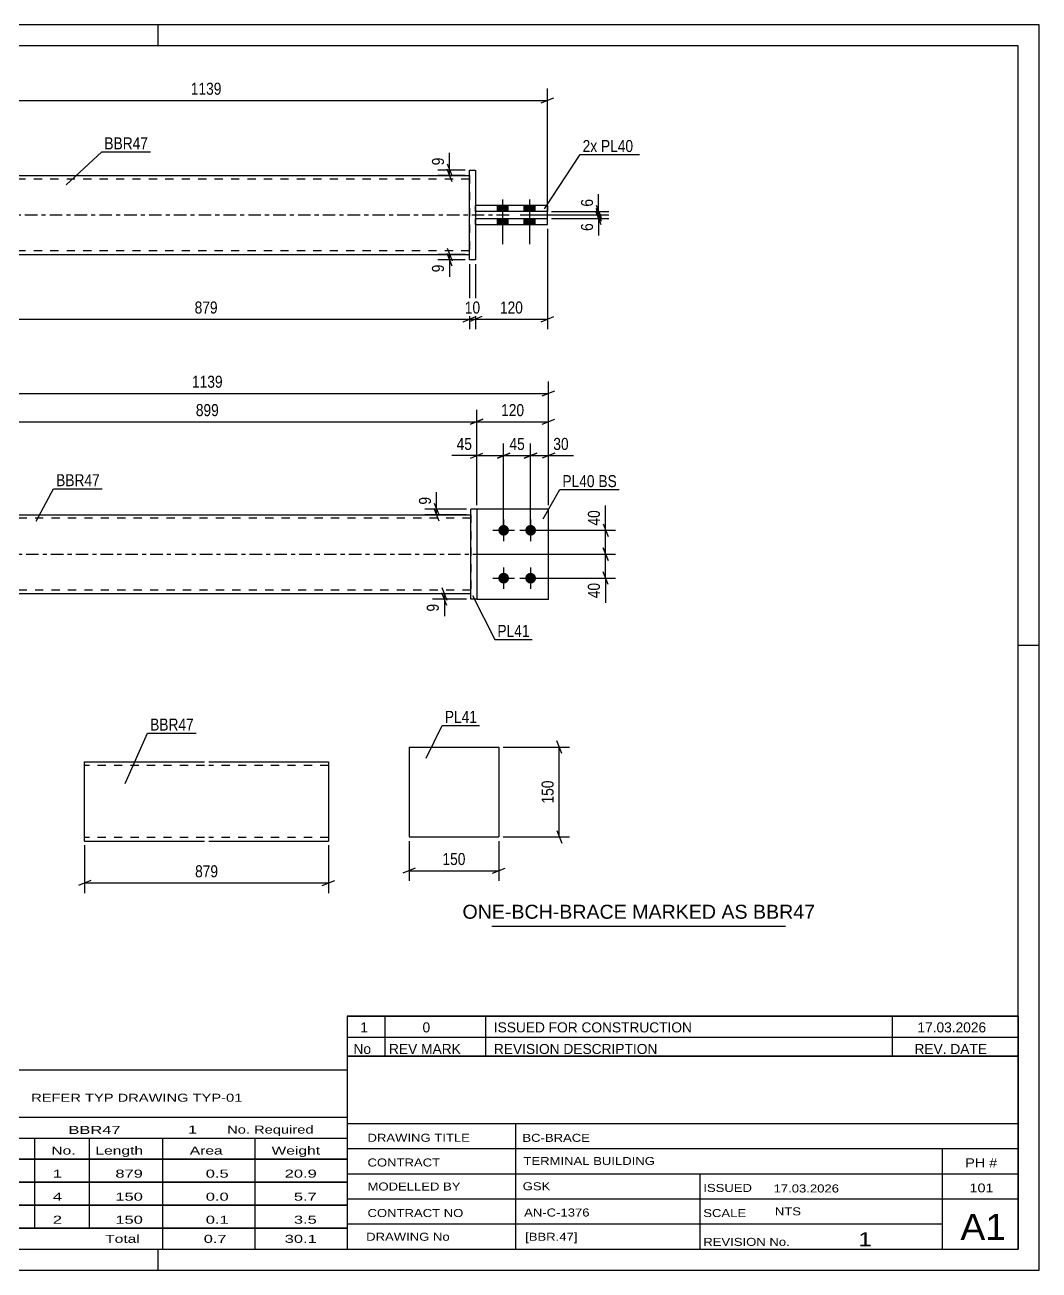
# Model space of a CAD drawing. Header units: millimetres. Extents: x 0 to 420, y 0 to 297.
# Drawn here: x 178.2 to 420, y 0 to 297 of the extents above; entities that cross this region are included whole.
import ezdxf

# ---------------------------------------------------------------- set-up
doc = ezdxf.new("R2010")
doc.units = ezdxf.units.MM
doc.linetypes.add('DXK_LINE_DOT2', pattern=[3.9198, 1.9599, -1.9599])
doc.linetypes.add('DXK_LINE_DOT3', pattern=[5.9187, 2.979, -0.9799, 0.9799, -0.9799])
doc.styles.add('Arial', font='ARIAL.TTF', dxfattribs={"height": 0.2})
doc.styles.add('Arial Narrow', font='ARIALN.TTF', dxfattribs={"height": 0.2})

# ---------------------------------------------------------------- blocks, each defined once
blk = doc.blocks.new('Unknown-581633379-1163')
at = {"color": 5, "linetype": 'Continuous'}
for p, q in [((420, 297), (0, 297)), ((210, 292), (210, 297)), ((420, 0), (420, 297)), ((415, 292), (5, 292)), ((415, 5), (415, 292)), ((420, 149), (415, 149)), ((5, 5), (415, 5)), ((210, 0), (210, 5)), ((0, 0), (420, 0))]:
    blk.add_line(p, q, dxfattribs=at)
blk = doc.blocks.new('Part-581633379-1810 - 1791')
at = {"color": 2, "linetype": 'Continuous'}
for p, q in [((158.9, 180.17), (284.48, 180.17)), ((284.48, 161.32), (158.9, 161.32))]:
    blk.add_line(p, q, dxfattribs=at)
at = {"color": 7, "linetype": 'DXK_LINE_DOT2'}
for p, q in [((158.9, 161.32), (158.9, 180.17)), ((284.48, 179.32), (158.9, 179.32)), ((284.48, 180.17), (284.48, 161.32)), ((284.48, 162.17), (158.9, 162.17))]:
    blk.add_line(p, q, dxfattribs=at)
at = {"color": 7, "linetype": 'DXK_LINE_DOT3'}
blk.add_line((148.9, 170.74), (294.48, 170.74), dxfattribs=at)
blk = doc.blocks.new('Part-581633379-1798 - 1791')
at = {"color": 7, "linetype": 'DXK_LINE_DOT2'}
for p, q in [((303.05, 181.46), (285.91, 181.46)), ((285.91, 181.46), (285.91, 160.03)), ((303.05, 160.03), (303.05, 181.46)), ((285.91, 160.03), (303.05, 160.03))]:
    blk.add_line(p, q, dxfattribs=at)
blk = doc.blocks.new('Part-581633379-1815 - 1791')
at = {"color": 2, "linetype": 'Continuous'}
for p, q in [((303.05, 181.46), (285.91, 181.46)), ((303.05, 160.03), (303.05, 181.46)), ((285.91, 160.03), (303.05, 160.03))]:
    blk.add_line(p, q, dxfattribs=at)
at = {"color": 7, "linetype": 'DXK_LINE_DOT2'}
blk.add_line((285.91, 181.46), (285.91, 160.03), dxfattribs=at)
blk = doc.blocks.new('Bolt-581633379-1800 - 1791')
at = {"linetype": 'Continuous'}
for points in [[(292.34, 177.74, -1), (292.34, 175.17, -1)], [(298.77, 177.74, -1), (298.77, 175.17, -1)], [(292.34, 166.32, -1), (292.34, 163.74, -1)], [(298.77, 166.32, -1), (298.77, 163.74, -1)]]:
    blk.add_hatch(color=1, dxfattribs=at).paths.add_polyline_path(points)
at = {"color": 1, "linetype": 'Continuous'}
for p, q in [((292.34, 179.03), (292.34, 173.89)), ((298.77, 179.03), (298.77, 173.89)), ((289.77, 176.46), (294.91, 176.46)), ((296.19, 176.46), (301.34, 176.46)), ((292.34, 167.6), (292.34, 162.46)), ((298.77, 167.6), (298.77, 162.46)), ((289.77, 165.03), (294.91, 165.03)), ((296.19, 165.03), (301.34, 165.03))]:
    blk.add_line(p, q, dxfattribs=at)
blk = doc.blocks.new('Part-581633379-1835 - 1791')
at = {"color": 2, "linetype": 'Continuous'}
for p, q in [((285.91, 181.46), (284.48, 181.46)), ((284.48, 160.03), (284.48, 181.46)), ((285.91, 181.46), (285.91, 160.03)), ((285.91, 160.03), (284.48, 160.03))]:
    blk.add_line(p, q, dxfattribs=at)
blk = doc.blocks.new('Part-581633379-2156 - 2128')
at = {"color": 2, "linetype": 'Continuous'}
for p, q in [((158.61, 261.1), (284.19, 261.1)), ((158.61, 242.24), (284.19, 242.24))]:
    blk.add_line(p, q, dxfattribs=at)
at = {"color": 7, "linetype": 'DXK_LINE_DOT2'}
for p, q in [((158.61, 261.1), (158.61, 242.24)), ((284.19, 260.24), (158.61, 260.24)), ((284.19, 261.1), (284.19, 242.24)), ((284.19, 243.1), (158.61, 243.1))]:
    blk.add_line(p, q, dxfattribs=at)
at = {"color": 7, "linetype": 'DXK_LINE_DOT3'}
blk.add_line((148.61, 251.67), (294.19, 251.67), dxfattribs=at)
blk = doc.blocks.new('Part-581633379-2134 - 2128')
at = {"color": 2, "linetype": 'Continuous'}
for p, q in [((285.62, 249.39), (285.62, 250.81)), ((285.62, 250.81), (302.77, 250.81)), ((302.77, 249.39), (302.77, 250.81)), ((285.62, 249.39), (302.77, 249.39))]:
    blk.add_line(p, q, dxfattribs=at)
blk = doc.blocks.new('Part-581633379-2139 - 2128')
at = {"color": 2, "linetype": 'Continuous'}
for p, q in [((302.77, 253.96), (285.62, 253.96)), ((285.62, 252.53), (285.62, 253.96)), ((302.77, 252.53), (285.62, 252.53)), ((302.77, 253.96), (302.77, 252.53))]:
    blk.add_line(p, q, dxfattribs=at)
blk = doc.blocks.new('Part-581633379-2151 - 2128')
at = {"color": 2, "linetype": 'Continuous'}
for p, q in [((284.19, 240.96), (284.19, 262.39)), ((284.19, 262.39), (285.62, 262.39)), ((285.62, 262.39), (285.62, 240.96)), ((285.62, 240.96), (284.19, 240.96))]:
    blk.add_line(p, q, dxfattribs=at)
blk = doc.blocks.new('Bolt-581633379-2157 - 2128')
at = {"linetype": 'Continuous'}
for points in [[(293.34, 253.96), (290.77, 253.96), (290.77, 252.53), (293.34, 252.53)], [(293.34, 253.96), (290.77, 253.96), (290.77, 252.53), (293.34, 252.53)], [(299.77, 253.96), (297.19, 253.96), (297.19, 252.53), (299.77, 252.53)], [(299.77, 253.96), (297.19, 253.96), (297.19, 252.53), (299.77, 252.53)], [(293.34, 250.81), (290.77, 250.81), (290.77, 249.39), (293.34, 249.39)], [(293.34, 250.81), (290.77, 250.81), (290.77, 249.39), (293.34, 249.39)], [(299.77, 250.81), (297.19, 250.81), (297.19, 249.39), (299.77, 249.39)], [(299.77, 250.81), (297.19, 250.81), (297.19, 249.39), (299.77, 249.39)]]:
    blk.add_hatch(color=1, dxfattribs=at).paths.add_polyline_path(points)
at = {"color": 1, "linetype": 'Continuous'}
for p, q in [((290.77, 253.96), (290.77, 252.53)), ((290.77, 253.96), (290.77, 252.53)), ((292.05, 255.39), (292.05, 244.67)), ((292.05, 255.39), (292.05, 244.67)), ((293.34, 253.96), (293.34, 252.53)), ((293.34, 253.96), (293.34, 252.53)), ((297.19, 253.96), (297.19, 252.53)), ((297.19, 253.96), (297.19, 252.53)), ((298.48, 255.39), (298.48, 244.67)), ((298.48, 255.39), (298.48, 244.67)), ((299.77, 253.96), (299.77, 252.53)), ((299.77, 253.96), (299.77, 252.53)), ((290.77, 250.81), (290.77, 249.39)), ((290.77, 250.81), (290.77, 249.39)), ((293.34, 250.81), (293.34, 249.39)), ((293.34, 250.81), (293.34, 249.39)), ((297.19, 250.81), (297.19, 249.39)), ((297.19, 250.81), (297.19, 249.39)), ((299.77, 250.81), (299.77, 249.39)), ((299.77, 250.81), (299.77, 249.39))]:
    blk.add_line(p, q, dxfattribs=at)
blk = doc.blocks.new('Part-581633379-1390 - 1374')
at = {"color": 2, "linetype": 'Continuous'}
for p, q in [((269.78, 124.75), (269.78, 103.32)), ((269.78, 124.75), (291.21, 124.75)), ((291.21, 124.75), (291.21, 103.32)), ((269.78, 103.32), (291.21, 103.32))]:
    blk.add_line(p, q, dxfattribs=at)
blk = doc.blocks.new('Part-581633379-1273 - 1255')
at = {"color": 2, "linetype": 'Continuous'}
for p, q in [((192.44, 104.05), (192.44, 121.2)), ((192.44, 121.2), (221.01, 121.2)), ((222.01, 121.2), (250.58, 121.2)), ((250.58, 121.2), (250.58, 102.34)), ((192.44, 102.84), (192.44, 104.05)), ((192.44, 102.47), (192.44, 102.84)), ((192.44, 102.34), (192.44, 102.47)), ((192.44, 102.34), (221.01, 102.34)), ((222.01, 102.34), (250.58, 102.34))]:
    blk.add_line(p, q, dxfattribs=at)
at = {"color": 7, "linetype": 'DXK_LINE_DOT2'}
for p, q in [((221.01, 120.34), (192.44, 120.34)), ((250.58, 120.34), (222.01, 120.34)), ((192.44, 103.4), (192.44, 104.05)), ((192.44, 102.84), (192.44, 103.72)), ((192.44, 103.2), (192.44, 103.26)), ((192.44, 103.2), (192.44, 103.26)), ((221.01, 103.2), (192.44, 103.2)), ((250.58, 103.2), (222.01, 103.2)), ((250.58, 103.2), (250.58, 103.26))]:
    blk.add_line(p, q, dxfattribs=at)
blk = doc.blocks.new('StraightDimension-581633379-2023 - 1791')
at = {"color": 7, "linetype": 'Continuous'}
for p, q in [((140.32, 182.46), (140.32, 211.96)), ((303.05, 182.46), (303.05, 211.96)), ((141.82, 209.71), (138.82, 208.51)), ((140.32, 209.11), (303.05, 209.11)), ((301.55, 208.51), (304.55, 209.71))]:
    blk.add_line(p, q, dxfattribs=at)
at = {"color": 0}
blk.add_wipeout([(225.94, 209.86), (225.94, 214.06), (217.43, 214.06), (217.43, 209.86)], dxfattribs=at)
at = {"color": 3, "style": 'Arial Narrow'}
blk.add_text('1139', height=2.863, dxfattribs=at).set_placement((218.03, 210.46))
blk = doc.blocks.new('StraightDimension-581633379-1842 - 1791')
at = {"color": 7, "linetype": 'Continuous'}
for p, q in [((283.48, 181.46), (273.51, 181.46)), ((275.76, 182.96), (276.96, 179.96)), ((276.96, 178.67), (275.76, 181.67)), ((276.36, 180.17), (276.36, 181.46)), ((283.48, 180.17), (273.51, 180.17))]:
    blk.add_line(p, q, dxfattribs=at)
at = {"color": 0}
blk.add_wipeout([(275.61, 185.01), (271.41, 185.01), (271.41, 181.98), (275.61, 181.98)], dxfattribs=at)
at = {"color": 7, "linetype": 'Continuous'}
blk.add_line((276.36, 181.46), (276.36, 185.54), dxfattribs=at)
blk.add_line((276.36, 181.46), (276.36, 185.54), dxfattribs=at)
at = {"color": 3, "style": 'Arial Narrow'}
blk.add_text('9', height=2.86, rotation=90.0002, dxfattribs=at).set_placement((275.01, 182.58))
blk = doc.blocks.new('StraightDimension-581633379-2043 - 1791')
at = {"color": 7, "linetype": 'Continuous'}
for p, q in [((285.91, 182.46), (285.91, 197.12)), ((292.34, 177.46), (292.34, 197.12)), ((284.41, 193.67), (287.41, 194.87)), ((285.91, 194.27), (292.34, 194.27)), ((293.84, 194.87), (290.84, 193.67))]:
    blk.add_line(p, q, dxfattribs=at)
at = {"color": 0}
blk.add_wipeout([(285.38, 195.02), (285.38, 199.22), (280.53, 199.22), (280.53, 195.02)], dxfattribs=at)
at = {"color": 7, "linetype": 'Continuous'}
blk.add_line((285.91, 194.27), (280, 194.27), dxfattribs=at)
blk.add_line((285.91, 194.27), (280, 194.27), dxfattribs=at)
at = {"color": 3, "style": 'Arial Narrow'}
blk.add_text('45', height=2.863, dxfattribs=at).set_placement((281.13, 195.62))
blk = doc.blocks.new('StraightDimension-581633379-1851 - 1791')
at = {"color": 7, "linetype": 'Continuous'}
for p, q in [((283.48, 161.32), (275.37, 161.32)), ((277.62, 162.82), (278.82, 159.82)), ((278.82, 158.53), (277.62, 161.53)), ((278.22, 160.03), (278.22, 161.32)), ((283.48, 160.03), (275.37, 160.03))]:
    blk.add_line(p, q, dxfattribs=at)
at = {"color": 0}
blk.add_wipeout([(277.47, 159.51), (273.27, 159.51), (273.27, 156.48), (277.47, 156.48)], dxfattribs=at)
at = {"color": 7, "linetype": 'Continuous'}
blk.add_line((278.22, 160.03), (278.22, 155.95), dxfattribs=at)
blk.add_line((278.22, 160.03), (278.22, 155.95), dxfattribs=at)
at = {"color": 3, "style": 'Arial Narrow'}
blk.add_text('9', height=2.86, rotation=90.0002, dxfattribs=at).set_placement((276.87, 157.08))
blk = doc.blocks.new('StraightDimension-581633379-2059 - 1791')
at = {"color": 7, "linetype": 'Continuous'}
for p, q in [((292.34, 177.46), (292.34, 197.12)), ((298.77, 177.46), (298.77, 197.12)), ((290.84, 193.67), (293.84, 194.87)), ((292.34, 194.27), (298.77, 194.27)), ((300.27, 194.87), (297.27, 193.67))]:
    blk.add_line(p, q, dxfattribs=at)
at = {"color": 0}
blk.add_wipeout([(297.98, 195.02), (297.98, 199.22), (293.12, 199.22), (293.12, 195.02)], dxfattribs=at)
at = {"color": 3, "style": 'Arial Narrow'}
blk.add_text('45', height=2.863, dxfattribs=at).set_placement((293.72, 195.62))
blk = doc.blocks.new('StraightDimension-581633379-1954 - 1791')
at = {"color": 7, "linetype": 'Continuous'}
for p, q in [((285.91, 182.46), (285.91, 205.19)), ((303.05, 182.46), (303.05, 205.19)), ((287.41, 202.94), (284.41, 201.74)), ((285.91, 202.34), (303.05, 202.34)), ((301.55, 201.74), (304.55, 202.94))]:
    blk.add_line(p, q, dxfattribs=at)
at = {"color": 0}
blk.add_wipeout([(297.82, 203.09), (297.82, 207.29), (291.14, 207.29), (291.14, 203.09)], dxfattribs=at)
at = {"color": 3, "style": 'Arial Narrow'}
blk.add_text('120', height=2.863, dxfattribs=at).set_placement((291.74, 203.69))
blk = doc.blocks.new('StraightDimension-581633379-1973 - 1791')
at = {"color": 7, "linetype": 'Continuous'}
for p, q in [((157.47, 171.74), (157.47, 205.19)), ((285.91, 182.46), (285.91, 205.19)), ((158.97, 202.94), (155.97, 201.74)), ((157.47, 202.34), (285.91, 202.34)), ((284.41, 201.74), (287.41, 202.94))]:
    blk.add_line(p, q, dxfattribs=at)
at = {"color": 0}
blk.add_wipeout([(225.03, 203.09), (225.03, 207.29), (218.35, 207.29), (218.35, 203.09)], dxfattribs=at)
at = {"color": 3, "style": 'Arial Narrow'}
blk.add_text('899', height=2.863, dxfattribs=at).set_placement((218.95, 203.69))
blk = doc.blocks.new('StraightDimension-581633379-2004 - 1791')
at = {"color": 7, "linetype": 'Continuous'}
for p, q in [((299.77, 176.46), (319.04, 176.46)), ((316.04, 177.96), (317.24, 174.96)), ((316.64, 170.74), (316.64, 176.46)), ((286.91, 170.74), (319.04, 170.74)), ((317.24, 169.24), (316.04, 172.24))]:
    blk.add_line(p, q, dxfattribs=at)
at = {"color": 0}
blk.add_wipeout([(315.89, 181.84), (311.69, 181.84), (311.69, 176.98), (315.89, 176.98)], dxfattribs=at)
at = {"color": 7, "linetype": 'Continuous'}
blk.add_line((316.64, 176.46), (316.64, 182.37), dxfattribs=at)
blk.add_line((316.64, 176.46), (316.64, 182.37), dxfattribs=at)
at = {"color": 3, "style": 'Arial Narrow'}
blk.add_text('40', height=2.863, rotation=90.0002, dxfattribs=at).set_placement((315.29, 177.58))
blk = doc.blocks.new('StraightDimension-581633379-2072 - 1791')
at = {"color": 7, "linetype": 'Continuous'}
for p, q in [((298.77, 177.46), (298.77, 197.12)), ((303.05, 182.46), (303.05, 197.12)), ((297.27, 193.67), (300.27, 194.87)), ((298.77, 194.27), (303.05, 194.27)), ((304.55, 194.87), (301.55, 193.67))]:
    blk.add_line(p, q, dxfattribs=at)
at = {"color": 0}
blk.add_wipeout([(308.43, 195.02), (308.43, 199.22), (303.58, 199.22), (303.58, 195.02)], dxfattribs=at)
at = {"color": 7, "linetype": 'Continuous'}
blk.add_line((303.05, 194.27), (308.96, 194.27), dxfattribs=at)
blk.add_line((303.05, 194.27), (308.96, 194.27), dxfattribs=at)
at = {"color": 3, "style": 'Arial Narrow'}
blk.add_text('30', height=2.863, dxfattribs=at).set_placement((304.18, 195.62))
blk = doc.blocks.new('StraightDimension-581633379-2013 - 1791')
at = {"color": 7, "linetype": 'Continuous'}
for p, q in [((286.91, 170.74), (319.04, 170.74)), ((316.04, 172.24), (317.24, 169.24)), ((316.64, 165.03), (316.64, 170.74)), ((317.24, 163.53), (316.04, 166.53)), ((299.77, 165.03), (319.04, 165.03))]:
    blk.add_line(p, q, dxfattribs=at)
at = {"color": 0}
blk.add_wipeout([(315.89, 164.51), (311.69, 164.51), (311.69, 159.65), (315.89, 159.65)], dxfattribs=at)
at = {"color": 7, "linetype": 'Continuous'}
blk.add_line((316.64, 165.03), (316.64, 159.12), dxfattribs=at)
blk.add_line((316.64, 165.03), (316.64, 159.12), dxfattribs=at)
at = {"color": 3, "style": 'Arial Narrow'}
blk.add_text('40', height=2.863, rotation=90.0002, dxfattribs=at).set_placement((315.29, 160.25))
blk = doc.blocks.new('StraightDimension-581633379-2273 - 2128')
at = {"color": 7, "linetype": 'Continuous'}
for p, q in [((158.61, 239.96), (158.61, 224.41)), ((284.19, 239.96), (284.19, 224.41)), ((160.11, 227.41), (157.11, 226.21)), ((158.61, 226.81), (284.19, 226.81)), ((282.69, 226.21), (285.69, 227.41))]:
    blk.add_line(p, q, dxfattribs=at)
at = {"color": 0}
blk.add_wipeout([(224.74, 227.56), (224.74, 231.76), (218.06, 231.76), (218.06, 227.56)], dxfattribs=at)
at = {"color": 3, "style": 'Arial Narrow'}
blk.add_text('879', height=2.863, dxfattribs=at).set_placement((218.66, 228.16))
blk = doc.blocks.new('StraightDimension-581633379-2185 - 2128')
at = {"color": 7, "linetype": 'Continuous'}
for p, q in [((283.19, 262.39), (276.61, 262.39)), ((278.86, 263.89), (280.06, 260.89)), ((280.06, 259.6), (278.86, 262.6)), ((279.46, 261.1), (279.46, 262.39)), ((283.19, 261.1), (276.61, 261.1))]:
    blk.add_line(p, q, dxfattribs=at)
at = {"color": 0}
blk.add_wipeout([(278.71, 265.94), (274.51, 265.94), (274.51, 262.91), (278.71, 262.91)], dxfattribs=at)
at = {"color": 7, "linetype": 'Continuous'}
blk.add_line((279.46, 262.39), (279.46, 266.46), dxfattribs=at)
blk.add_line((279.46, 262.39), (279.46, 266.46), dxfattribs=at)
at = {"color": 3, "style": 'Arial Narrow'}
blk.add_text('9', height=2.86, rotation=90.0002, dxfattribs=at).set_placement((278.11, 263.51))
blk = doc.blocks.new('StraightDimension-581633379-2196 - 2128')
at = {"color": 7, "linetype": 'Continuous'}
for p, q in [((303.77, 252.53), (317.39, 252.53)), ((314.39, 254.03), (315.59, 251.03)), ((315.59, 250.17), (314.39, 253.17)), ((314.99, 251.67), (314.99, 252.53)), ((296.27, 251.67), (317.39, 251.67))]:
    blk.add_line(p, q, dxfattribs=at)
at = {"color": 0}
blk.add_wipeout([(314.24, 256.08), (310.04, 256.08), (310.04, 253.05), (314.24, 253.05)], dxfattribs=at)
at = {"color": 7, "linetype": 'Continuous'}
blk.add_line((314.99, 252.53), (314.99, 256.61), dxfattribs=at)
blk.add_line((314.99, 252.53), (314.99, 256.61), dxfattribs=at)
at = {"color": 3, "style": 'Arial Narrow'}
blk.add_text('6', height=2.86, rotation=90.0002, dxfattribs=at).set_placement((313.64, 253.65))
blk = doc.blocks.new('StraightDimension-581633379-2205 - 2128')
at = {"color": 7, "linetype": 'Continuous'}
for p, q in [((314.39, 253.17), (315.59, 250.17)), ((296.27, 251.67), (317.39, 251.67)), ((303.77, 250.81), (317.39, 250.81)), ((315.59, 249.31), (314.39, 252.31)), ((314.99, 250.81), (314.99, 251.67))]:
    blk.add_line(p, q, dxfattribs=at)
at = {"color": 0}
blk.add_wipeout([(314.24, 250.29), (310.04, 250.29), (310.04, 247.26), (314.24, 247.26)], dxfattribs=at)
at = {"color": 7, "linetype": 'Continuous'}
blk.add_line((314.99, 250.81), (314.99, 246.74), dxfattribs=at)
blk.add_line((314.99, 250.81), (314.99, 246.74), dxfattribs=at)
at = {"color": 3, "style": 'Arial Narrow'}
blk.add_text('6', height=2.86, rotation=90.0002, dxfattribs=at).set_placement((313.64, 247.86))
blk = doc.blocks.new('StraightDimension-581633379-2225 - 2128')
at = {"color": 7, "linetype": 'Continuous'}
for p, q in [((278.86, 243.74), (280.06, 240.74)), ((283.19, 242.24), (276.61, 242.24)), ((283.19, 240.96), (276.61, 240.96)), ((280.06, 239.46), (278.86, 242.46)), ((279.46, 240.96), (279.46, 242.24))]:
    blk.add_line(p, q, dxfattribs=at)
at = {"color": 0}
blk.add_wipeout([(278.71, 240.43), (274.51, 240.43), (274.51, 237.4), (278.71, 237.4)], dxfattribs=at)
at = {"color": 7, "linetype": 'Continuous'}
blk.add_line((279.46, 240.96), (279.46, 236.88), dxfattribs=at)
blk.add_line((279.46, 240.96), (279.46, 236.88), dxfattribs=at)
at = {"color": 3, "style": 'Arial Narrow'}
blk.add_text('9', height=2.86, rotation=90.0002, dxfattribs=at).set_placement((278.11, 238))
blk = doc.blocks.new('StraightDimension-581633379-2235 - 2128')
at = {"color": 7, "linetype": 'Continuous'}
for p, q in [((302.77, 248.39), (302.77, 224.41)), ((285.62, 239.96), (285.62, 224.41)), ((287.12, 227.41), (284.12, 226.21)), ((285.62, 226.81), (302.77, 226.81)), ((301.27, 226.21), (304.27, 227.41))]:
    blk.add_line(p, q, dxfattribs=at)
at = {"color": 0}
blk.add_wipeout([(297.54, 227.56), (297.54, 231.76), (290.85, 231.76), (290.85, 227.56)], dxfattribs=at)
at = {"color": 3, "style": 'Arial Narrow'}
blk.add_text('120', height=2.863, dxfattribs=at).set_placement((291.45, 228.16))
blk = doc.blocks.new('StraightDimension-581633379-2245 - 2128')
at = {"color": 7, "linetype": 'Continuous'}
for p, q in [((284.19, 239.96), (284.19, 224.41)), ((285.62, 239.96), (285.62, 224.41)), ((282.69, 226.21), (285.69, 227.41)), ((287.12, 227.41), (284.12, 226.21)), ((284.19, 226.81), (285.62, 226.81))]:
    blk.add_line(p, q, dxfattribs=at)
at = {"color": 0}
blk.add_wipeout([(287.34, 227.56), (287.34, 231.76), (282.48, 231.76), (282.48, 227.56)], dxfattribs=at)
at = {"color": 3, "style": 'Arial Narrow'}
blk.add_text('10', height=2.863, dxfattribs=at).set_placement((283.08, 228.16))
blk = doc.blocks.new('StraightDimension-581633379-2282 - 2128')
at = {"color": 7, "linetype": 'Continuous'}
for p, q in [((141.54, 279.6), (138.54, 278.4)), ((140.04, 250.39), (140.04, 281.85)), ((301.27, 278.4), (304.27, 279.6)), ((302.77, 250.39), (302.77, 281.85)), ((140.04, 279), (302.77, 279))]:
    blk.add_line(p, q, dxfattribs=at)
at = {"color": 0}
blk.add_wipeout([(225.66, 279.75), (225.66, 283.95), (217.15, 283.95), (217.15, 279.75)], dxfattribs=at)
at = {"color": 3, "style": 'Arial Narrow'}
blk.add_text('1139', height=2.863, dxfattribs=at).set_placement((217.75, 280.35))
blk = doc.blocks.new('StraightDimension-581633379-1392 - 1374')
at = {"color": 7, "linetype": 'Continuous'}
for p, q in [((269.78, 102.32), (269.78, 92.87)), ((291.21, 102.32), (291.21, 92.87)), ((271.28, 95.87), (268.28, 94.67)), ((269.78, 95.27), (291.21, 95.27)), ((289.71, 94.67), (292.71, 95.87))]:
    blk.add_line(p, q, dxfattribs=at)
at = {"color": 0}
blk.add_wipeout([(283.84, 96.02), (283.84, 100.22), (277.15, 100.22), (277.15, 96.02)], dxfattribs=at)
at = {"color": 3, "style": 'Arial Narrow'}
blk.add_text('150', height=2.863, dxfattribs=at).set_placement((277.75, 96.62))
blk = doc.blocks.new('StraightDimension-581633379-1397 - 1374')
at = {"color": 7, "linetype": 'Continuous'}
for p, q in [((292.21, 124.75), (308, 124.75)), ((306.2, 123.25), (305, 126.25)), ((305.6, 103.32), (305.6, 124.75)), ((305, 104.82), (306.2, 101.82)), ((292.21, 103.32), (308, 103.32))]:
    blk.add_line(p, q, dxfattribs=at)
at = {"color": 0}
blk.add_wipeout([(304.85, 117.38), (300.65, 117.38), (300.65, 110.69), (304.85, 110.69)], dxfattribs=at)
at = {"color": 3, "style": 'Arial Narrow'}
blk.add_text('150', height=2.863, rotation=90.0002, dxfattribs=at).set_placement((304.25, 111.29))
blk = doc.blocks.new('StraightDimension-581633379-1353 - 1255')
at = {"color": 7, "linetype": 'Continuous'}
for p, q in [((192.44, 101.34), (192.44, 89.94)), ((250.58, 101.34), (250.58, 89.94)), ((193.94, 92.94), (190.94, 91.74)), ((192.44, 92.34), (250.58, 92.34)), ((249.08, 91.74), (252.08, 92.94))]:
    blk.add_line(p, q, dxfattribs=at)
at = {"color": 0}
blk.add_wipeout([(224.85, 93.09), (224.85, 97.29), (218.17, 97.29), (218.17, 93.09)], dxfattribs=at)
at = {"color": 3, "style": 'Arial Narrow'}
blk.add_text('879', height=2.863, dxfattribs=at).set_placement((218.77, 93.69))
blk = doc.blocks.new('Unknown-581633379-3407')
at = {"color": 7, "linetype": 'Continuous'}
for p, q in [((255, 51.05), (255, 5)), ((255, 51.05), (415, 51.05)), ((415, 51), (415, 5)), ((255, 35), (415, 35)), ((295.14, 35), (295.14, 5)), ((255, 29), (415, 29)), ((397, 5.05), (397, 29.05)), ((255, 23), (415, 23)), ((339.14, 23), (339.14, 5)), ((255, 17), (415, 17)), ((255, 11), (397, 11)), ((255, 5), (415, 5))]:
    blk.add_line(p, q, dxfattribs=at)
at = {"color": 7, "style": 'Arial Narrow'}
for s, height, width, p in [('DRAWING TITLE', 1.9089, 1.425378, (259.88, 30.61)), ('BC-BRACE', 1.909, 1.425378, (296.81, 30.59)), ('TERMINAL BUILDING', 1.9089, 1.425378, (297.06, 25.07)), ('CONTRACT', 1.909, 1.425378, (259.88, 24.71)), ('MODELLED BY', 1.9089, 1.425378, (259.88, 18.98)), ('GSK', 1.909, 1.425378, (296.88, 19.04)), ('ISSUED', 1.909, 1.425378, (339.94, 18.64)), ('17.03.2026', 1.909, 1.425378, (356.69, 18.52)), ('CONTRACT NO', 1.9089, 1.425378, (259.88, 12.66)), ('AN-C-1376', 1.909, 1.425378, (297.23, 12.78)), ('SCALE', 1.909, 1.425378, (339.94, 12.65)), ('A1', 6.204, 1.25, (401.24, 7.2)), ('DRAWING No', 1.909, 1.425378, (259.56, 7)), ('[BBR.47]', 1.909, 1.425378, (297.46, 6.99)), ('1', 3.34, 1.5, (376.91, 5.68)), ('REVISION No.', 1.9089, 1.425378, (339.94, 5.77))]:
    blk.add_text(s, height=height, dxfattribs=dict(at, width=width)).set_placement(p)
at = {"color": 7, "linetype": 'Continuous', "style": 'Arial Narrow'}
for s, height, width, p in [('PH #', 2.1, 1.42538, (402.4, 24.55)), ('101', 2.1, 1.42538, (403.41, 18.55)), ('NTS', 1.909, 1.425378, (357, 13.05))]:
    blk.add_text(s, height=height, dxfattribs=dict(at, width=width)).set_placement(p)
blk = doc.blocks.new('Unknown-581633379-3408')
at = {"color": 7, "linetype": 'Continuous'}
for p, q in [((255, 60.55), (415, 60.55)), ((415, 60.55), (255, 60.55)), ((255, 60.55), (255, 55.55)), ((264, 60.55), (264, 55.55)), ((288, 60.55), (288, 55.55)), ((385, 60.55), (385, 55.55)), ((415, 60.55), (415, 55.55)), ((255, 55.55), (415, 55.55)), ((255, 55.55), (255, 51.05)), ((255, 55.55), (415, 55.55)), ((264, 55.55), (264, 51.05)), ((288, 55.55), (288, 51.05)), ((385, 55.55), (385, 51.05)), ((415, 55.55), (415, 51.05)), ((415, 51.05), (255, 51.05))]:
    blk.add_line(p, q, dxfattribs=at)
at = {"color": 7, "linetype": 'Continuous', "style": 'Arial Narrow'}
for s, height, width, p in [('1', 2.39, 1.196471, (258.16, 56.7)), ('0', 2.39, 1.196471, (273, 56.7)), ('ISSUED FOR CONSTRUCTION', 2.3861, 1.196471, (290, 56.7)), ('17.03.2026', 2.386, 1.196471, (391, 56.7)), ('No', 2.386, 1.2, (256.54, 51.55)), ('REV MARK', 2.386, 1.2, (265, 51.55)), ('REVISION DESCRIPTION', 2.3861, 1.2, (290, 51.55)), ('REV. DATE', 2.386, 1.2, (390.28, 51.55))]:
    blk.add_text(s, height=height, dxfattribs=dict(at, width=width)).set_placement(p)
blk = doc.blocks.new('Unknown-581633379-3409')
at = {"color": 7, "linetype": 'Continuous'}
for p, q in [((95, 47.75), (255, 47.75)), ((95, 36.5), (95, 47.75)), ((255, 47.75), (255, 36.5)), ((95, 36.5), (255, 36.5)), ((95, 36.5), (95, 31.5)), ((255, 36.5), (255, 31.5)), ((95, 31.5), (255, 31.5)), ((95, 31.5), (95, 26.5)), ((119, 31.5), (119, 26.5)), ((154.5, 31.5), (154.5, 26.5)), ((180.5, 31.5), (180.5, 26.5)), ((193.5, 31.5), (193.5, 26.5)), ((211, 31.5), (211, 26.5)), ((233, 31.5), (233, 26.5)), ((255, 31.5), (255, 26.5)), ((95, 26.5), (255, 26.5)), ((95, 26.45), (95, 21.05)), ((95, 26.45), (255, 26.45)), ((119, 26.5), (119, 21)), ((154.5, 26.5), (154.5, 21)), ((180.5, 26.5), (180.5, 21)), ((193.5, 26.5), (193.5, 21)), ((211, 26.5), (211, 21)), ((233, 26.5), (233, 21)), ((255, 26.45), (255, 21.05)), ((95, 21.05), (255, 21.05)), ((95, 20.95), (95, 15.55)), ((95, 20.95), (255, 20.95)), ((119, 21), (119, 15.5)), ((154.5, 21), (154.5, 15.5)), ((180.5, 21), (180.5, 15.5)), ((193.5, 21), (193.5, 15.5)), ((211, 21), (211, 15.5)), ((233, 21), (233, 15.5)), ((255, 20.95), (255, 15.55)), ((95, 15.55), (255, 15.55)), ((95, 15.45), (95, 10.05)), ((95, 15.45), (255, 15.45)), ((119, 15.5), (119, 10)), ((154.5, 15.5), (154.5, 10)), ((180.5, 15.5), (180.5, 10)), ((193.5, 15.5), (193.5, 10)), ((211, 15.5), (211, 10)), ((233, 15.5), (233, 10)), ((255, 15.45), (255, 10.05)), ((95, 10.05), (255, 10.05)), ((95, 10), (255, 10)), ((95, 10), (95, 5)), ((211, 10), (211, 5)), ((233, 10), (233, 5)), ((255, 10), (255, 5)), ((95, 5), (255, 5))]:
    blk.add_line(p, q, dxfattribs=at)
at = {"color": 7, "style": 'Arial Narrow'}
for s, height, width, p in [('GENERAL NOTES & WELD DETAILS :', 2.8633, 1.4, (96.15, 40.06)), ('REFER TYP DRAWING TYP-01', 1.9089, 1.6, (179.7, 40.16)), ("MATERIAL LIST FOR ASSEMBLY MK'D", 1.9089, 1.6, (96.15, 32.56)), ('BBR47', 1.909, 1.794707, (188.57, 32.47)), ('1', 1.91, 1.794707, (217.08, 32.56)), ('No. Required', 1.9089, 1.6, (226.41, 32.56)), ('Mark', 1.909, 1.7, (96.34, 27.5)), ('Profile', 1.909, 1.7, (129.41, 27.5)), ('Material', 1.909, 1.7, (159.54, 27.56)), ('No.', 1.909, 1.7, (184.5, 27.56)), ('Length', 1.909, 1.7, (195, 27.56)), ('Area', 1.909, 1.7, (217.5, 27.56)), ('Weight', 1.909, 1.7, (237, 27.56))]:
    blk.add_text(s, height=height, dxfattribs=dict(at, width=width)).set_placement(p)
at = {"color": 7, "linetype": 'Continuous', "style": 'Arial Narrow'}
for s, height, width, p in [('BBR47', 1.909, 1.794707, (96.5, 22.06)), ('SHS132*6', 1.909, 1.794707, (121, 22.06)), ('E350', 1.909, 1.794707, (160.74, 22.06)), ('1', 1.91, 1.794707, (184.86, 22.06)), ('879', 1.909, 1.794707, (199.77, 22.06)), ('0.5', 1.909, 1.794707, (221.32, 22.06)), ('20.9', 1.909, 1.794707, (240.14, 22.06)), ('PL40', 1.909, 1.794707, (96.5, 16.56)), ('PL10*120', 1.909, 1.794707, (121, 16.56)), ('E350', 1.909, 1.794707, (160.74, 16.56)), ('4', 1.91, 1.794707, (184.86, 16.56)), ('150', 1.909, 1.794707, (199.77, 16.56)), ('0.0', 1.909, 1.794707, (221.32, 16.56)), ('5.7', 1.909, 1.794707, (242.33, 16.56)), ('PL41', 1.909, 1.794707, (96.5, 11.06)), ('PL10*150', 1.909, 1.794707, (121, 11.06)), ('E350', 1.909, 1.794707, (160.74, 11.06)), ('2', 1.91, 1.794707, (184.86, 11.06)), ('150', 1.909, 1.794707, (199.77, 11.06)), ('0.1', 1.909, 1.794707, (221.32, 11.06)), ('3.5', 1.909, 1.794707, (242.33, 11.06)), ('Total', 1.909, 1.7, (197.33, 6.5)), ('0.7', 1.909, 1.794707, (220.83, 6.5)), ('30.1', 1.909, 1.794707, (240.14, 6.5))]:
    blk.add_text(s, height=height, dxfattribs=dict(at, width=width)).set_placement(p)
blk = doc.blocks.new('Unknown-581633379-3410')
at = {"color": 7, "linetype": 'Continuous'}
blk.add_line((289.5, 82.05), (359.5, 82.05), dxfattribs=at)
at = {"color": 7, "style": 'Arial'}
blk.add_text('ONE-BCH-BRACE MARKED AS BBR47', height=3.3428, dxfattribs=at).set_placement((282.52, 83.8))
blk = doc.blocks.new('Mark-581633379-1806 - 1791')
at = {"color": 0}
blk.add_wipeout([(196.05, 186.98), (196.05, 189.98), (185.64, 189.98), (185.64, 186.98)], dxfattribs=at)
blk.add_wipeout([(196.05, 186.98), (196.05, 189.98), (185.64, 189.98), (185.64, 186.98)], dxfattribs=at)
at = {"color": 30, "linetype": 'Continuous'}
for p, q in [((180.86, 178.6), (185.04, 186.38)), ((185.04, 186.38), (196.65, 186.38))]:
    blk.add_line(p, q, dxfattribs=at)
at = {"color": 3, "style": 'Arial Narrow'}
blk.add_text('BBR47', height=2.863, dxfattribs=at).set_placement((185.64, 186.98))
blk = doc.blocks.new('Mark-581633379-1831 - 1791')
at = {"color": 0}
blk.add_wipeout([(298.53, 151.02), (298.53, 154.02), (290.85, 154.02), (290.85, 151.02)], dxfattribs=at)
blk.add_wipeout([(298.53, 151.02), (298.53, 154.02), (290.85, 154.02), (290.85, 151.02)], dxfattribs=at)
at = {"color": 30, "linetype": 'Continuous'}
for p, q in [((284.92, 160.9), (290.25, 150.42)), ((290.25, 150.42), (299.13, 150.42))]:
    blk.add_line(p, q, dxfattribs=at)
at = {"color": 3, "style": 'Arial Narrow'}
blk.add_text('PL41', height=2.863, dxfattribs=at).set_placement((290.85, 151.02))
blk = doc.blocks.new('MarkSet-581633379-3302 - 1791')
at = {"color": 0}
blk.add_wipeout([(314.03, 186.75), (314.03, 189.75), (306.35, 189.75), (306.35, 186.75)], dxfattribs=at)
blk.add_wipeout([(314.03, 186.75), (314.03, 189.75), (306.35, 189.75), (306.35, 186.75)], dxfattribs=at)
at = {"color": 30, "linetype": 'Continuous'}
blk.add_line((301.75, 179.22), (305.75, 186.15), dxfattribs=at)
at = {"color": 0}
blk.add_wipeout([(319.31, 186.75), (319.31, 189.75), (314.93, 189.75), (314.93, 186.75)], dxfattribs=at)
blk.add_wipeout([(319.31, 186.75), (319.31, 189.75), (314.93, 189.75), (314.93, 186.75)], dxfattribs=at)
at = {"color": 30, "linetype": 'Continuous'}
blk.add_line((305.75, 186.15), (319.91, 186.15), dxfattribs=at)
at = {"color": 3, "style": 'Arial Narrow'}
for s, p in [('PL40', (306.35, 186.75)), ('BS', (314.93, 186.75))]:
    blk.add_text(s, height=2.863, dxfattribs=at).set_placement(p)
blk = doc.blocks.new('Mark-581633379-2152 - 2128')
at = {"color": 0}
blk.add_wipeout([(207.55, 267.32), (207.55, 270.32), (197.14, 270.32), (197.14, 267.32)], dxfattribs=at)
blk.add_wipeout([(207.55, 267.32), (207.55, 270.32), (197.14, 270.32), (197.14, 267.32)], dxfattribs=at)
at = {"color": 30, "linetype": 'Continuous'}
for p, q in [((188.05, 258.88), (196.54, 266.72)), ((196.54, 266.72), (208.15, 266.72))]:
    blk.add_line(p, q, dxfattribs=at)
at = {"color": 3, "style": 'Arial Narrow'}
blk.add_text('BBR47', height=2.863, dxfattribs=at).set_placement((197.14, 267.32))
blk = doc.blocks.new('MarkSet-581633379-2341 - 2128')
at = {"color": 0}
blk.add_wipeout([(314.64, 266.68), (314.64, 269.68), (311.17, 269.68), (311.17, 266.68)], dxfattribs=at)
blk.add_wipeout([(314.64, 266.68), (314.64, 269.68), (311.17, 269.68), (311.17, 266.68)], dxfattribs=at)
at = {"color": 30, "linetype": 'Continuous'}
blk.add_line((302.08, 253.1), (310.57, 266.08), dxfattribs=at)
at = {"color": 0}
blk.add_wipeout([(323.22, 266.68), (323.22, 269.68), (315.54, 269.68), (315.54, 266.68)], dxfattribs=at)
blk.add_wipeout([(323.22, 266.68), (323.22, 269.68), (315.54, 269.68), (315.54, 266.68)], dxfattribs=at)
at = {"color": 30, "linetype": 'Continuous'}
blk.add_line((310.57, 266.08), (324.72, 266.08), dxfattribs=at)
at = {"color": 3, "style": 'Arial Narrow'}
for s, p in [('2x', (311.17, 266.68)), ('PL40', (315.54, 266.68))]:
    blk.add_text(s, height=2.863, dxfattribs=at).set_placement(p)
blk = doc.blocks.new('Mark-581633379-1386 - 1374')
at = {"color": 0}
blk.add_wipeout([(285.99, 130.53), (285.99, 133.53), (278.31, 133.53), (278.31, 130.53)], dxfattribs=at)
blk.add_wipeout([(285.99, 130.53), (285.99, 133.53), (278.31, 133.53), (278.31, 130.53)], dxfattribs=at)
at = {"color": 30, "linetype": 'Continuous'}
for p, q in [((273.88, 122.1), (277.71, 129.93)), ((277.71, 129.93), (286.59, 129.93))]:
    blk.add_line(p, q, dxfattribs=at)
at = {"color": 3, "style": 'Arial Narrow'}
blk.add_text('PL41', height=2.863, dxfattribs=at).set_placement((278.31, 130.53))
blk = doc.blocks.new('Mark-581633379-1268 - 1255')
at = {"color": 0}
blk.add_wipeout([(218.46, 128.69), (218.46, 131.69), (208.05, 131.69), (208.05, 128.69)], dxfattribs=at)
blk.add_wipeout([(218.46, 128.69), (218.46, 131.69), (208.05, 131.69), (208.05, 128.69)], dxfattribs=at)
at = {"color": 30, "linetype": 'Continuous'}
for p, q in [((202.09, 116.08), (207.45, 128.09)), ((207.45, 128.09), (219.06, 128.09))]:
    blk.add_line(p, q, dxfattribs=at)
at = {"color": 3, "style": 'Arial Narrow'}
blk.add_text('BBR47', height=2.863, dxfattribs=at).set_placement((208.05, 128.69))

msp = doc.modelspace()

# ---------------------------------------------------------------- block references
for name in ['Unknown-581633379-1163', 'Part-581633379-2151 - 2128', 'Part-581633379-2156 - 2128', 'Part-581633379-2139 - 2128', 'Bolt-581633379-2157 - 2128', 'Part-581633379-2134 - 2128', 'Part-581633379-1835 - 1791', 'Part-581633379-1798 - 1791', 'Part-581633379-1815 - 1791', 'Part-581633379-1810 - 1791', 'Bolt-581633379-1800 - 1791', 'Part-581633379-1390 - 1374', 'Part-581633379-1273 - 1255', 'Unknown-581633379-3410', 'Unknown-581633379-3408', 'Unknown-581633379-3407', 'Unknown-581633379-3409']:
    msp.add_blockref(name, (0, 0))

# ---------------------------------------------------------------- next in the draw order: block references
for name in ['StraightDimension-581633379-2185 - 2128', 'StraightDimension-581633379-2196 - 2128', 'StraightDimension-581633379-2273 - 2128', 'StraightDimension-581633379-2023 - 1791', 'StraightDimension-581633379-1851 - 1791', 'Mark-581633379-1268 - 1255', 'Mark-581633379-1386 - 1374', 'StraightDimension-581633379-1353 - 1255', 'StraightDimension-581633379-1392 - 1374']:
    msp.add_blockref(name, (0, 0))

# ---------------------------------------------------------------- next in the draw order: block references
for name in ['StraightDimension-581633379-2205 - 2128', 'StraightDimension-581633379-2225 - 2128', 'StraightDimension-581633379-1842 - 1791', 'StraightDimension-581633379-1397 - 1374']:
    msp.add_blockref(name, (0, 0))

# ---------------------------------------------------------------- next in the draw order: block references
for name in ['StraightDimension-581633379-2282 - 2128', 'StraightDimension-581633379-2235 - 2128', 'StraightDimension-581633379-2043 - 1791']:
    msp.add_blockref(name, (0, 0))

# ---------------------------------------------------------------- next in the draw order: block references
for name in ['Mark-581633379-2152 - 2128', 'MarkSet-581633379-2341 - 2128', 'StraightDimension-581633379-2245 - 2128', 'StraightDimension-581633379-2059 - 1791']:
    msp.add_blockref(name, (0, 0))

# ---------------------------------------------------------------- next in the draw order: block references
msp.add_blockref('StraightDimension-581633379-1954 - 1791', (0, 0))

# ---------------------------------------------------------------- next in the draw order: block references
msp.add_blockref('StraightDimension-581633379-1973 - 1791', (0, 0))

# ---------------------------------------------------------------- next in the draw order: block references
for name in ['Mark-581633379-1806 - 1791', 'StraightDimension-581633379-2004 - 1791']:
    msp.add_blockref(name, (0, 0))

# ---------------------------------------------------------------- next in the draw order: block references
for name in ['StraightDimension-581633379-2072 - 1791', 'StraightDimension-581633379-2013 - 1791']:
    msp.add_blockref(name, (0, 0))

# ---------------------------------------------------------------- next in the draw order: block references
for name in ['MarkSet-581633379-3302 - 1791', 'Mark-581633379-1831 - 1791']:
    msp.add_blockref(name, (0, 0))

doc.saveas('drawing.dxf')
